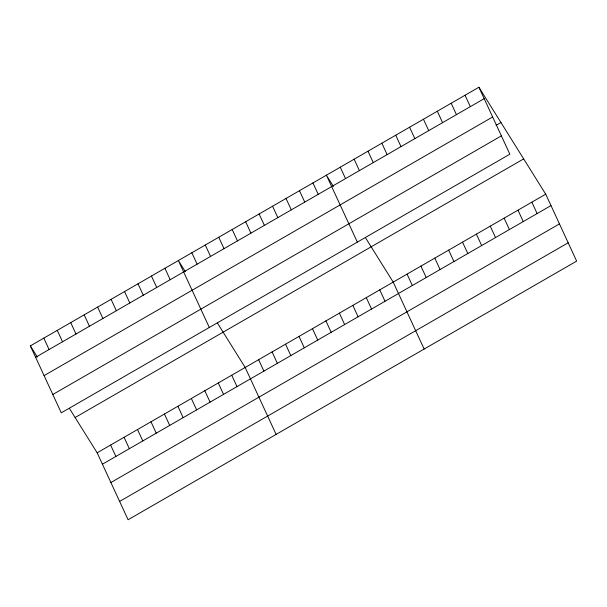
<?xml version="1.0" encoding="UTF-8"?>
<svg xmlns="http://www.w3.org/2000/svg" width="607" height="607" viewBox="0 0 607 607"><rect width="100%" height="100%" fill="white"/><g stroke="black" fill="none" stroke-linecap="round" stroke-linejoin="round"><path stroke-width="0.91" d="M478.908 87.249L509.842 154.193L61.284 412.828L30.35 345.884L478.908 87.249L545.716 194.172L576.65 261.116L128.092 519.751L97.158 452.807L69.433 408.435M35.616 357.288L484.181 98.653M44.083 375.612L492.649 116.976M496.063 125.353L500.957 122.538M52.809 394.497L501.374 135.862M75.109 417.525L523.674 158.89M97.158 452.807L545.716 194.172M102.424 464.211L550.989 205.576M110.891 482.535L559.457 223.9M119.617 501.42L568.182 242.785M333.418 186.41L326.399 175.188L357.333 242.125M365.482 237.739L393.207 282.111L424.141 349.048M185.393 271.761L178.375 260.54L209.309 327.477M217.458 323.083L245.182 367.463L276.117 434.4M30.35 345.884L37.368 357.113M531.853 202.169L537.119 213.565M465.045 95.246L470.311 106.642M517.991 210.159L523.257 221.563M451.183 103.236L456.449 114.64M504.129 218.156L509.394 229.552M437.321 111.233L442.586 122.629M490.259 226.153L495.524 237.549M423.451 119.23L428.717 130.626M476.396 234.143L481.662 245.547M409.588 127.22L414.854 138.624M462.534 242.14L467.8 253.536M395.726 135.217L400.992 146.613M448.664 250.13L453.937 261.534M381.856 143.206L387.129 154.61M434.802 258.127L440.067 269.523M367.994 151.204L373.259 162.6M420.939 266.124L426.205 277.52M354.131 159.201L359.397 170.597M407.069 274.114L412.343 285.518M340.261 167.191L345.535 178.595M379.754 289.873L385.02 301.269M366.294 297.627L371.56 309.031M312.946 182.942L318.212 194.346M352.842 305.389L358.107 316.786M299.486 190.704L304.752 202.101M339.381 313.144L344.647 324.548M286.026 198.466L291.299 209.863M325.921 320.906L331.194 332.302M272.573 206.221L277.839 217.625M312.468 328.668L317.734 340.064M259.113 213.983L264.386 225.379M299.008 336.422L304.282 347.826M245.66 221.737L250.926 233.141M285.556 344.184L290.821 355.581M232.2 229.499L237.466 240.896M272.095 351.939L277.361 363.343M218.748 237.261L224.013 248.658M258.643 359.701L263.908 371.097M205.287 245.016L210.553 256.42M191.835 252.778L197.1 264.174M231.73 375.217L236.996 386.621M218.27 382.979L223.535 394.375M164.922 268.294L170.188 279.698M204.809 390.733L210.083 402.138M151.462 276.056L156.727 287.452M191.357 398.496L196.622 409.892M138.001 283.81L143.275 295.214M177.897 406.258L183.17 417.654M124.549 291.572L129.815 302.969M164.444 414.012L169.71 425.416M111.089 299.334L116.362 310.731M150.984 421.774L156.249 433.17M97.636 307.089L102.902 318.493M137.531 429.536L142.797 440.932M84.176 314.851L89.441 326.247M124.071 437.29L129.337 448.694M70.723 322.605L75.989 334.009M110.618 445.052L115.884 456.449M57.263 330.367L62.529 341.764M43.81 338.129L49.076 349.526"/></g></svg>
